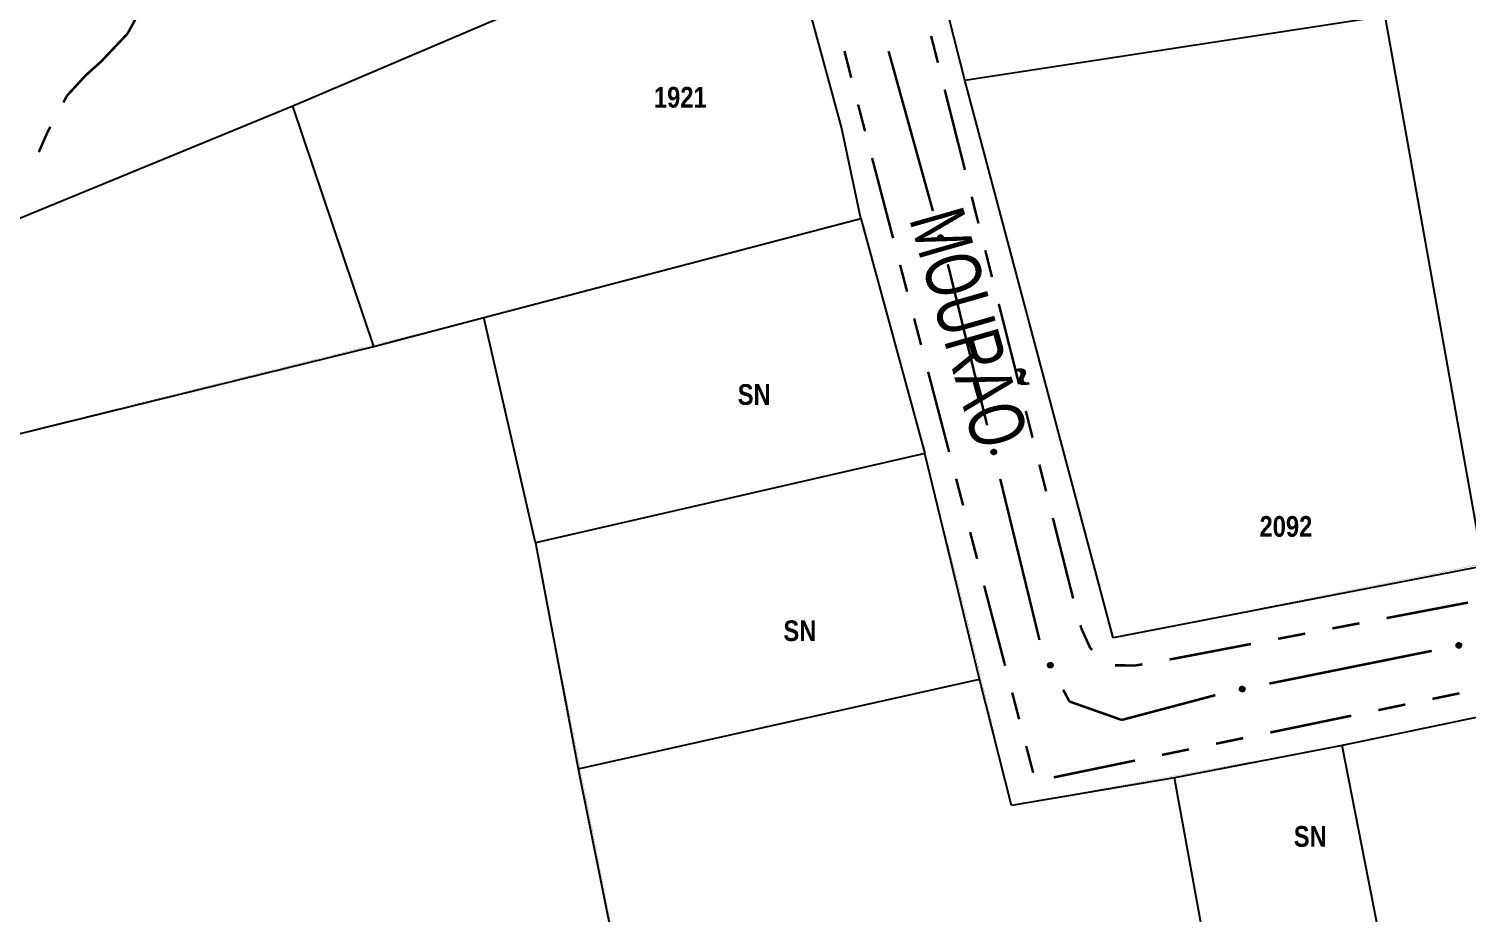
# Model space of a CAD drawing. Extents: x 201549 to 203722, y 4857623 to 4859778.
# Drawn here: x 202901.8 to 203006, y 4858104 to 4858168 of the extents above; entities that cross this region are included whole.
import ezdxf
from ezdxf.enums import TextEntityAlignment as Align

# ---------------------------------------------------------------- set-up
doc = ezdxf.new("R2010")
doc.units = 0
doc.header["$LTSCALE"] = 1.5
doc.header["$MEASUREMENT"] = 0
for name, color, linetype in [('CD-MALHA-LOTES', 40, 'CONTINUOUS'), ('HD-CURSO-INTER', 170, 'CONTINUOUS'), ('RU-QUADRAS', 6, 'CONTINUOUS'), ('SV-EIXO-RUA-N-PAV', 6, 'CONTINUOUS'), ('SV-RUA-NAO-PAV-S-GUIA-C-GUIA', 7, 'CONTINUOUS'), ('SV-TXT-RUA-N-PAV-S-GUIA-C-GUIA', 7, 'CONTINUOUS'), ('Th_NmrPort', 1, 'CONTINUOUS')]:
    doc.layers.add(name, color=color, linetype=linetype)
doc.styles.add('ARIAL', font='ARIAL.TTF')
doc.styles.get("Standard").update_dxf_attribs({"font": 'swisscbo.ttf'})

msp = doc.modelspace()

# ---------------------------------------------------------------- linework, layer by layer
at = {"layer": 'CD-MALHA-LOTES', "linetype": 'Continuous'}
for p, q in [((202969.62, 4858164.25), (202964.64, 4858184.01)), ((202956.21, 4858177.41), (202920.95, 4858162.38)), ((202960.69, 4858160.85), (202956.21, 4858177.41)), ((202969.62, 4858164.25), (203000.05, 4858168.91)), ((203000.05, 4858168.91), (203007.17, 4858129.07)), ((202980.38, 4858123.9), (202969.62, 4858164.25)), ((202920.95, 4858162.38), (202867.38, 4858140.34)), ((202926.82, 4858144.97), (202920.95, 4858162.38)), ((202962.09, 4858154.24), (202960.69, 4858160.85)), ((202934.8, 4858147.07), (202962.09, 4858154.24)), ((202962.09, 4858154.24), (202966.73, 4858137.24)), ((202926.82, 4858144.97), (202934.8, 4858147.07)), ((202938.53, 4858130.76), (202934.8, 4858147.07)), ((202882.1, 4858133.99), (202926.82, 4858144.97)), ((202966.73, 4858137.24), (202938.53, 4858130.76)), ((202970.68, 4858120.89), (202966.73, 4858137.24)), ((202938.53, 4858130.76), (202941.63, 4858114.4)), ((203007.17, 4858129.07), (202980.38, 4858123.9)), ((202941.63, 4858114.4), (202970.68, 4858120.89)), ((202973, 4858111.76), (202970.68, 4858120.89)), ((203014.32, 4858119.73), (202996.96, 4858116.1)), ((202996.96, 4858116.1), (202984.8, 4858113.75)), ((203002.83, 4858086.2), (202996.96, 4858116.1)), ((202941.63, 4858114.4), (202949.25, 4858076.62)), ((202984.8, 4858113.75), (202973, 4858111.76)), ((202990.25, 4858083.96), (202984.8, 4858113.75))]:
    msp.add_line(p, q, dxfattribs=at)
at = {"layer": 'HD-CURSO-INTER', "const_width": 0.18}
for points in [[(202909.710478, 4858168.959746), (202909.064792, 4858167.766267)], [(202908.992348, 4858167.632363), (202907.720842, 4858166.291664)], [(202909.064792, 4858167.766267), (202908.992348, 4858167.632363)], [(202907.720842, 4858166.291664), (202907.082474, 4858165.618557)], [(202907.082474, 4858165.618557), (202906.28486, 4858164.901839)], [(202905.953782, 4858164.604341), (202904.900044, 4858163.460952)], [(202906.28486, 4858164.901839), (202905.953782, 4858164.604341)], [(202904.608247, 4858163.14433), (202904.339373, 4858162.642382)], [(202904.900044, 4858163.460952), (202904.608247, 4858163.14433)], [(202902.963787, 4858159.977942), (202902.589709, 4858159.127095)], [(202903.200323, 4858160.515949), (202902.963787, 4858159.977942)], [(202903.395002, 4858160.879384), (202903.200323, 4858160.515949)], [(202902.589709, 4858159.127095), (202902.556758, 4858159.064712)]]:
    msp.add_lwpolyline(points, dxfattribs=at)
at = {"layer": 'RU-QUADRAS', "linetype": 'Continuous'}
for points in [[(202844.11, 4858095.94, 0.01, 0.01, 0), (202850.3, 4858106.7, 0.01, 0.01, 0), (202866.23, 4858138.59, 0.01, 0.01, 0), (202878.29, 4858157.52, 0.01, 0.01, 0), (202883.36, 4858164.16, 0.01, 0.01, -0.3525426599), (202885.65, 4858165.28, 0.01, 0.01, 0.0585500506), (202894.48, 4858161.85, 0.01, 0.01, 0), (202902.32, 4858177.06, 0.01, 0.01, 0), (202907.02, 4858187.95, 0.01, 0.01, 0), (202920.4, 4858226.63, 0.01, 0.01, 0), (202945.29, 4858222.03, 0.01, 0.01, 0), (202951.49, 4858195.08, 0.01, 0.01, 0), (202960.69, 4858160.85, 0.01, 0.01, 0), (202962.09, 4858154.24, 0.01, 0.01, -0.0125854908), (202973, 4858111.76, 0.01, 0.01, 0), (202996.96, 4858116.1, 0.01, 0.01, 0), (203057.05, 4858128.34, 0.01, 0.01, 0.0695721484), (203072.35, 4858134.02, 0.01, 0.01, 0.0227494889), (203100.08, 4858151.3, 0.01, 0.01, 0.0126700983), (203146.88, 4858179.63, 0.01, 0.01, 0), (203167.65, 4858190.19, 0.01, 0.01, 0), (203181.69, 4858198.56, 0.01, 0.01, 0.0244135577), (203211.83, 4858214.55, 0.01, 0.01, 0.0113668854), (203247.97, 4858236.78, 0.01, 0.01, 0)], [(202949.25, 4858076.62, 0.01, 0.01, 0), (202938.53, 4858130.76, 0.01, 0.01, 0), (202934.8, 4858147.07, 0.01, 0.01, 0), (202882.1, 4858133.99, 0.01, 0.01, 0), (202881.62, 4858114.23, 0.01, 0.01, 0), (202881.62, 4858029.36, 0.01, 0.01, 0)]]:
    msp.add_lwpolyline(points, format="xyseb", dxfattribs=at)
msp.add_lwpolyline([(202955.28, 4858222.81, 0.01, 0.01, 0), (203027.85, 4858225, 0.01, 0.01, 0), (203110.08, 4858224.56, 0.01, 0.01, 0), (203142.7, 4858189.04, 0.01, 0.01, 0), (203096.35, 4858159.04, 0.01, 0.01, 0), (203074.29, 4858146.29, 0.01, 0.01, 0), (203055.05, 4858138.84, 0.01, 0.01, 0), (202980.38, 4858123.9, 0.01, 0.01, 0), (202969.62, 4858164.25, 0.01, 0.01, -0.0104395618), (202957.45, 4858215.28, 0.01, 0.01, 0)], format="xyseb", close=True, dxfattribs=at)
at = {"layer": 'SV-EIXO-RUA-N-PAV', "const_width": 0.18}
for points in [[(202964.105991, 4858166.352208), (202967.31427, 4858154.789036)], [(202968.383697, 4858150.934646), (202968.507537, 4858150.488304)], [(202968.507537, 4858150.488304), (202971.241252, 4858139.280071)], [(202972.189077, 4858135.39399), (202975.032551, 4858123.735746)], [(202991.67893, 4858120.58053), (203003.442632, 4858122.950197)], [(202976.746795, 4858120.140832), (202977.19989, 4858119.284987)], [(202980.988864, 4858117.947701), (202987.768924, 4858119.742424)], [(202977.19989, 4858119.284987), (202980.058675, 4858118.276003)], [(202980.058675, 4858118.276003), (202980.988864, 4858117.947701)]]:
    msp.add_lwpolyline(points, dxfattribs=at)
at = {"layer": 'SV-EIXO-RUA-N-PAV'}
for points in [[(202967.916643, 4858153.029722), (202967.95955, 4858153.006249), (202967.991627, 4858152.977301), (202968.011432, 4858152.945457), (202968.021596, 4858152.912754), (202968.028225, 4858152.878126), (202968.027206, 4858152.841739), (202968.01713, 4858152.801604), (202967.993885, 4858152.758396), (202967.962071, 4858152.727485), (202967.93189, 4858152.706399), (202967.8984, 4858152.693837), (202967.864652, 4858152.687961), (202967.826891, 4858152.690269), (202967.786317, 4858152.700878), (202967.743436, 4858152.725302), (202967.712183, 4858152.753898), (202967.693836, 4858152.785202), (202967.681421, 4858152.818951), (202967.675077, 4858152.854385), (202967.676283, 4858152.890097), (202967.687038, 4858152.930929), (202967.711705, 4858152.972933), (202967.73987, 4858153.00443), (202967.770908, 4858153.023212), (202967.80441, 4858153.034686), (202967.839061, 4858153.041758), (202967.87568, 4858153.042257), (202967.916643, 4858153.029722)], [(202971.788064, 4858137.502703), (202971.830213, 4858137.477894), (202971.861365, 4858137.447953), (202971.88016, 4858137.415503), (202971.889291, 4858137.382496), (202971.894829, 4858137.347677), (202971.892668, 4858137.31134), (202971.881336, 4858137.271541), (202971.856746, 4858137.229085), (202971.823977, 4858137.199189), (202971.793148, 4858137.179061), (202971.759279, 4858137.167558), (202971.725364, 4858137.162744), (202971.687693, 4858137.166238), (202971.647473, 4858137.178115), (202971.605381, 4858137.203875), (202971.575041, 4858137.233438), (202971.557687, 4858137.265303), (202971.546338, 4858137.299426), (202971.54111, 4858137.335041), (202971.543437, 4858137.370698), (202971.555469, 4858137.411172), (202971.581444, 4858137.45238), (202971.610584, 4858137.482977), (202971.642197, 4858137.500774), (202971.676043, 4858137.511191), (202971.710898, 4858137.517171), (202971.747516, 4858137.516519), (202971.788064, 4858137.502703)], [(203005.24066, 4858123.424681), (203005.267153, 4858123.465793), (203005.298329, 4858123.495708), (203005.331514, 4858123.513175), (203005.364862, 4858123.520964), (203005.399877, 4858123.52509), (203005.436097, 4858123.521461), (203005.475405, 4858123.508528), (203005.516831, 4858123.482241), (203005.545378, 4858123.44829), (203005.564243, 4858123.416672), (203005.574367, 4858123.382366), (203005.577805, 4858123.348284), (203005.572791, 4858123.310785), (203005.559296, 4858123.271079), (203005.531855, 4858123.230062), (203005.50109, 4858123.200943), (203005.468549, 4858123.184891), (203005.433995, 4858123.174932), (203005.398197, 4858123.171148), (203005.362664, 4858123.174916), (203005.32271, 4858123.188575), (203005.282585, 4858123.216195), (203005.253193, 4858123.246549), (203005.236688, 4858123.278856), (203005.227649, 4858123.313095), (203005.223084, 4858123.348164), (203005.225216, 4858123.384725), (203005.24066, 4858123.424681)], [(202975.841081, 4858122.086896), (202975.888026, 4858122.073177), (202975.925567, 4858122.051786), (202975.951743, 4858122.024933), (202975.968687, 4858121.995172), (202975.982592, 4858121.962773), (202975.989405, 4858121.927015), (202975.988174, 4858121.885653), (202975.974742, 4858121.838464), (202975.950302, 4858121.801447), (202975.925349, 4858121.774376), (202975.895333, 4858121.754921), (202975.863633, 4858121.74194), (202975.826255, 4858121.736092), (202975.784351, 4858121.737748), (202975.737228, 4858121.752402), (202975.700567, 4858121.773626), (202975.67593, 4858121.800264), (202975.656563, 4858121.830564), (202975.642763, 4858121.863811), (202975.636278, 4858121.89895), (202975.638021, 4858121.941139), (202975.653102, 4858121.987457), (202975.673852, 4858122.024263), (202975.700138, 4858122.049268), (202975.730397, 4858122.067664), (202975.762723, 4858122.082005), (202975.798383, 4858122.09035), (202975.841081, 4858122.086896)], [(202989.555724, 4858120.265126), (202989.582217, 4858120.306237), (202989.613394, 4858120.336153), (202989.646578, 4858120.35362), (202989.679926, 4858120.361408), (202989.714941, 4858120.365534), (202989.751161, 4858120.361905), (202989.790469, 4858120.348973), (202989.831896, 4858120.322686), (202989.860442, 4858120.288734), (202989.879307, 4858120.257117), (202989.889431, 4858120.222811), (202989.892869, 4858120.188728), (202989.887855, 4858120.15123), (202989.87436, 4858120.111523), (202989.84692, 4858120.070507), (202989.816154, 4858120.041388), (202989.783613, 4858120.025336), (202989.749059, 4858120.015376), (202989.713262, 4858120.011593), (202989.677728, 4858120.01536), (202989.637774, 4858120.029019), (202989.59765, 4858120.05664), (202989.568257, 4858120.086993), (202989.551752, 4858120.1193), (202989.542713, 4858120.153539), (202989.538148, 4858120.188608), (202989.54028, 4858120.225169), (202989.555724, 4858120.265126)]]:
    msp.add_lwpolyline(points, close=True, dxfattribs=at)
for points in [[(202967.675077, 4858152.854385), (202967.712183, 4858152.753898)], [(202967.676283, 4858152.890097), (202967.743436, 4858152.725302)], [(202967.677452, 4858152.868229), (202967.725623, 4858152.745652)], [(202967.685425, 4858152.905843), (202967.762355, 4858152.720441)], [(202967.687038, 4858152.930929), (202967.786317, 4858152.700878)], [(202967.701872, 4858152.94864), (202967.805297, 4858152.69837)], [(202967.711705, 4858152.972933), (202967.826891, 4858152.690269)], [(202967.725403, 4858152.986322), (202967.843496, 4858152.693392)], [(202967.73987, 4858153.00443), (202967.864652, 4858152.687961)], [(202967.755576, 4858153.010271), (202967.880236, 4858152.693673)], [(202967.770908, 4858153.023212), (202967.8984, 4858152.693837)], [(202967.787938, 4858153.02633), (202967.912157, 4858152.701114)], [(202967.80441, 4858153.034686), (202967.93189, 4858152.706399)], [(202967.823804, 4858153.034865), (202967.947369, 4858152.722212)], [(202967.839061, 4858153.041758), (202967.962071, 4858152.727485)], [(202967.858499, 4858153.037412), (202967.977178, 4858152.747476)], [(202967.87568, 4858153.042257), (202967.993885, 4858152.758396)], [(202967.894654, 4858153.034698), (202968.002753, 4858152.782893)], [(202967.916643, 4858153.029722), (202968.01713, 4858152.801604)], [(202967.939495, 4858153.015986), (202968.019785, 4858152.828685)], [(202967.95955, 4858153.006249), (202968.027206, 4858152.841739)], [(202967.977907, 4858152.989826), (202968.024398, 4858152.868199)], [(202967.991627, 4858152.977301), (202968.028225, 4858152.878126)], [(202971.54111, 4858137.335041), (202971.575041, 4858137.233438)], [(202971.543437, 4858137.370698), (202971.605381, 4858137.203875)], [(202971.543919, 4858137.348804), (202971.588215, 4858137.224774)], [(202971.553069, 4858137.386149), (202971.624138, 4858137.198422)], [(202971.555469, 4858137.411172), (202971.647473, 4858137.178115)], [(202971.570853, 4858137.428408), (202971.666365, 4858137.175013)], [(202971.581444, 4858137.45238), (202971.687693, 4858137.166238)], [(202971.595555, 4858137.465333), (202971.704389, 4858137.168837)], [(202971.610584, 4858137.482977), (202971.725364, 4858137.162744)], [(202971.626466, 4858137.488322), (202971.741119, 4858137.167964)], [(202971.642197, 4858137.500774), (202971.759279, 4858137.167558)], [(202971.659316, 4858137.503356), (202971.773258, 4858137.174398)], [(202971.676043, 4858137.511191), (202971.793148, 4858137.179061)], [(202971.695432, 4858137.510761), (202971.809116, 4858137.19438)], [(202971.710898, 4858137.517171), (202971.823977, 4858137.199189)], [(202971.730191, 4858137.512216), (202971.839703, 4858137.218695)], [(202971.747516, 4858137.516519), (202971.856746, 4858137.229085)], [(202971.766242, 4858137.508368), (202971.866378, 4858137.253292)], [(202971.788064, 4858137.502703), (202971.881336, 4858137.271541)], [(202971.810474, 4858137.488257), (202971.88484, 4858137.298526)], [(202971.830213, 4858137.477894), (202971.892668, 4858137.31134)], [(202971.848045, 4858137.460903), (202971.890693, 4858137.337875)], [(202971.861365, 4858137.447953), (202971.894829, 4858137.347677)], [(203005.223084, 4858123.348164), (203005.545378, 4858123.44829)], [(203005.225216, 4858123.384725), (203005.516831, 4858123.482241)], [(203005.227649, 4858123.313095), (203005.564243, 4858123.416672)], [(203005.228814, 4858123.36724), (203005.526524, 4858123.464792)], [(203005.228863, 4858123.332451), (203005.549582, 4858123.433247)], [(203005.234117, 4858123.403106), (203005.493035, 4858123.492845)], [(203005.2348, 4858123.296065), (203005.568097, 4858123.396611)], [(203005.236688, 4858123.278856), (203005.574367, 4858123.382366)], [(203005.24066, 4858123.424681), (203005.475405, 4858123.508528)], [(203005.248494, 4858123.262634), (203005.573226, 4858123.364237)], [(203005.253193, 4858123.246549), (203005.577805, 4858123.348284)], [(203005.256001, 4858123.446489), (203005.448584, 4858123.513121)], [(203005.267153, 4858123.465793), (203005.436097, 4858123.521461)], [(203005.270214, 4858123.230819), (203005.570869, 4858123.327572)], [(203005.282585, 4858123.216195), (203005.572791, 4858123.310785)], [(203005.284851, 4858123.482923), (203005.409503, 4858123.52056)], [(203005.298329, 4858123.495708), (203005.399877, 4858123.52509)], [(203005.30611, 4858123.204643), (203005.56316, 4858123.289829)], [(203005.32271, 4858123.188575), (203005.559296, 4858123.271079)], [(203005.347615, 4858123.185165), (203005.538062, 4858123.248583)], [(203005.362664, 4858123.174916), (203005.531855, 4858123.230062)], [(203005.38456, 4858123.174512), (203005.51028, 4858123.213756)], [(203005.398197, 4858123.171148), (203005.50109, 4858123.200943)], [(202975.636278, 4858121.89895), (202975.737228, 4858121.752402)], [(202975.638021, 4858121.941139), (202975.784351, 4858121.737748)], [(202975.641829, 4858121.916291), (202975.756749, 4858121.751714)], [(202975.642113, 4858121.877842), (202975.715463, 4858121.768456)], [(202975.642763, 4858121.863811), (202975.700567, 4858121.773626)], [(202975.64871, 4858121.96162), (202975.803426, 4858121.739371)], [(202975.653102, 4858121.987457), (202975.826255, 4858121.736092)], [(202975.663607, 4858122.003474), (202975.841804, 4858121.742705)], [(202975.673852, 4858122.024263), (202975.863633, 4858121.74194)], [(202975.687939, 4858122.033339), (202975.877628, 4858121.750863)], [(202975.700138, 4858122.049268), (202975.895333, 4858121.754921)], [(202975.716101, 4858122.055968), (202975.907209, 4858121.76498)], [(202975.730397, 4858122.067664), (202975.925349, 4858121.774376)], [(202975.7493, 4858122.072), (202975.937074, 4858121.793142)], [(202975.762723, 4858122.082005), (202975.950302, 4858121.801447)], [(202975.782641, 4858122.081931), (202975.960767, 4858121.824213)], [(202975.798383, 4858122.09035), (202975.974742, 4858121.838464)], [(202975.818536, 4858122.087039), (202975.978147, 4858121.864293)], [(202975.841081, 4858122.086896), (202975.988174, 4858121.885653)], [(202975.866348, 4858122.078384), (202975.984957, 4858121.912673)], [(202975.888026, 4858122.073177), (202975.989405, 4858121.927015)], [(202975.909479, 4858122.061075), (202975.980984, 4858121.952256)], [(202975.925567, 4858122.051786), (202975.982592, 4858121.962773)], [(202989.538148, 4858120.188608), (202989.860442, 4858120.288734)], [(202989.54028, 4858120.225169), (202989.831896, 4858120.322686)], [(202989.542713, 4858120.153539), (202989.879307, 4858120.257117)], [(202989.543879, 4858120.207684), (202989.841588, 4858120.305237)], [(202989.543927, 4858120.172896), (202989.864646, 4858120.273691)], [(202989.549181, 4858120.243551), (202989.808099, 4858120.333289)], [(202989.549864, 4858120.13651), (202989.883161, 4858120.237055)], [(202989.551752, 4858120.1193), (202989.889431, 4858120.222811)], [(202989.555724, 4858120.265126), (202989.790469, 4858120.348973)], [(202989.563559, 4858120.103078), (202989.888291, 4858120.204682)], [(202989.568257, 4858120.086993), (202989.892869, 4858120.188728)], [(202989.571065, 4858120.286933), (202989.763648, 4858120.353566)], [(202989.582217, 4858120.306237), (202989.751161, 4858120.361905)], [(202989.585279, 4858120.071263), (202989.885933, 4858120.168017)], [(202989.59765, 4858120.05664), (202989.887855, 4858120.15123)], [(202989.599916, 4858120.323367), (202989.724568, 4858120.361004)], [(202989.613394, 4858120.336153), (202989.714941, 4858120.365534)], [(202989.621174, 4858120.045087), (202989.878225, 4858120.130274)], [(202989.637774, 4858120.029019), (202989.87436, 4858120.111523)], [(202989.66268, 4858120.02561), (202989.853127, 4858120.089028)], [(202989.677728, 4858120.01536), (202989.84692, 4858120.070507)], [(202989.699624, 4858120.014957), (202989.825344, 4858120.054201)], [(202989.713262, 4858120.011593), (202989.816154, 4858120.041388)]]:
    msp.add_lwpolyline(points, dxfattribs=at)
at = {"layer": 'SV-RUA-NAO-PAV-S-GUIA-C-GUIA', "const_width": 0.18}
for points in [[(202967.675051, 4858165.520713), (202967.185209, 4858167.459799)], [(202961.401771, 4858164.434014), (202960.907856, 4858166.372067)], [(202969.63442, 4858157.764369), (202968.164894, 4858163.581627)], [(202961.932228, 4858162.352574), (202961.895685, 4858162.495961)], [(202962.148299, 4858161.528397), (202961.932228, 4858162.352574)], [(202962.401895, 4858160.561087), (202962.148299, 4858161.528397)], [(202964.430666, 4858152.822606), (202962.909088, 4858158.626467)], [(202970.614105, 4858153.886197), (202970.124262, 4858155.825283)], [(202971.593789, 4858150.008024), (202971.103947, 4858151.94711)], [(202965.445051, 4858148.953365), (202964.937858, 4858150.887985)], [(202973.553158, 4858142.25168), (202972.083631, 4858148.068938)], [(202966.459436, 4858145.084124), (202965.952244, 4858147.018745)], [(202968.488206, 4858137.345643), (202966.966629, 4858143.149504)], [(202974.532842, 4858138.373508), (202974.043, 4858140.312594)], [(202975.512526, 4858134.495336), (202975.022684, 4858136.434422)], [(202969.502592, 4858133.476403), (202968.995399, 4858135.411023)], [(202977.471895, 4858126.738992), (202976.002369, 4858132.55625)], [(202970.516977, 4858129.607162), (202970.009784, 4858131.541782)], [(202972.545747, 4858121.868681), (202971.024169, 4858127.672542)], [(203006.066003, 4858126.446042), (203000.172288, 4858125.321708)], [(202978.070673, 4858124.557793), (202977.999204, 4858124.809954)], [(202978.376339, 4858123.886172), (202978.070673, 4858124.557793)], [(202998.207716, 4858124.946931), (202996.243145, 4858124.572153)], [(202978.724925, 4858123.120246), (202978.376339, 4858123.886172)], [(202994.278573, 4858124.197375), (202992.314001, 4858123.822598)], [(202978.853697, 4858123.027867), (202978.724925, 4858123.120246)], [(202990.34943, 4858123.44782), (202984.455715, 4858122.323487)], [(202981.947, 4858121.88719), (202980.493719, 4858121.90743)], [(202982.486404, 4858121.97546), (202981.947, 4858121.88719)], [(202973.560132, 4858117.99944), (202973.05294, 4858119.934061)], [(203005.449024, 4858119.878201), (203003.490594, 4858119.472551)], [(202997.615304, 4858118.2556), (202991.740014, 4858117.03865)], [(203001.532164, 4858119.0669), (202999.573734, 4858118.66125)], [(202989.781584, 4858116.633), (202987.823154, 4858116.22735)], [(202974.574518, 4858114.1302), (202974.067325, 4858116.06482)], [(202985.864724, 4858115.8217), (202983.906294, 4858115.41605)], [(202981.947864, 4858115.0104), (202976.072574, 4858113.79345)]]:
    msp.add_lwpolyline(points, dxfattribs=at)

# ---------------------------------------------------------------- texts
at = {"layer": 'SV-TXT-RUA-N-PAV-S-GUIA-C-GUIA', "style": 'ARIAL', "width": 0.7}
msp.add_text('R.             DANIEL                   MOURÃO', height=4, rotation=286, dxfattribs=at).set_placement((202951.016542, 4858204.999684))
at = {"layer": 'Th_NmrPort', "color": 1}
for s, p in [('1921', (202947.108554, 4858163.027271)), ('SN', (202953.178554, 4858141.507271)), ('2092', (202990.968554, 4858131.957271)), ('SN', (202956.488554, 4858124.407271)), ('SN', (202993.448554, 4858109.517271))]:
    msp.add_text(s, height=1.5, dxfattribs=at).set_placement(p, align=Align.MIDDLE_LEFT)

doc.saveas('drawing.dxf')
